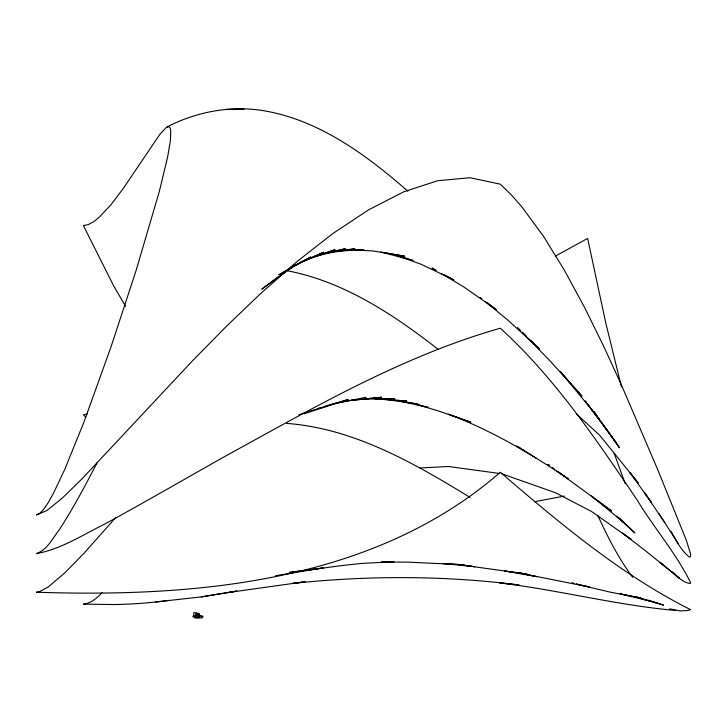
<?xml version="1.0" encoding="UTF-8"?>
<svg xmlns="http://www.w3.org/2000/svg" width="727" height="727" viewBox="0 0 727 727"><rect width="100%" height="100%" fill="white"/><g stroke="black" fill="none" stroke-linecap="round" stroke-linejoin="round"><path stroke-width="1.09" d="M97.227 462.445C85.286 485.554 73.109 508.6 58.86 530.383C52.308 538.634 47.037 550.185 36.35 553.592C61.177 549.258 82.733 534.808 105.042 523.903C145.763 501.685 185.876 478.393 226.297 455.647C314.518 407.202 402.894 355.894 500.321 328.222C554.765 377.822 596.204 439.426 637.188 500.085C654.127 528.084 676.219 553.42 690.65 582.718L690.332 583.463C683.126 582.963 677.537 576.475 672.448 571.895M115.684 517.615L84.105 553.156L64.767 572.949L48.255 586.934L39.703 591.614L36.35 592.232C196.935 597.539 373.896 582.136 500.321 472.259C559.654 523.113 620.567 574.503 690.65 609.699L688.015 610.489L680.299 610.925L669.64 608.862M102.125 592.65C97.036 597.957 91.02 603.365 83.396 604.128L113.757 604.537A473.404 465.398 -90 0 0 168.909 600.384M277.996 276.905L261.702 289.192L295.825 264.746L278.723 274.951L310.756 256.976L291.709 266.9L323.66 252.242L303.141 261.12L335.065 249.679L314.428 256.631M555.373 256.104L587.643 238.42L605.618 322.252L621.412 386.764M166.774 127.116C195.627 112.094 228.596 105.688 260.893 110.286C317.59 118.801 365.726 154.433 407.874 191.183M303.95 413.808L348.178 399.486L325.514 406.239M298.761 414.79L305.131 412.782M307.248 412.109L333.784 403.712L349.396 400.595L381.402 397.233L349.396 400.595M318.29 408.456L321.389 407.502M314.464 256.695L345.343 248.689L327.068 252.951M534.3 501.766L564.306 496.087M87.331 414.045L83.396 414.853L85.795 417.262M333.784 403.712L366.154 397.278M275.606 575.693L323.333 567.914L289.201 572.458L344.316 565.288L361.519 563.434L393.998 561.717L381.775 561.926M201.352 596.885L236.638 591.115L201.352 596.885L155.669 601.992M323.878 253.768L354.785 248.807L343.807 250.115M227.651 592.596L305.067 581.745L292.19 583.472C367.598 575.43 443.843 575.421 519.114 584.971L499.622 582.927C558.627 589.951 616.405 605.227 675.61 610.462M335.056 251.369L363.854 249.679L354.858 249.588M419.424 467.988L448.468 466.498L499.585 473.477M225.852 109.459L244.008 109.014M362.937 399.196L394.761 398.623L374.996 398.969L406.775 401.004L385.982 399.486L417.816 404.021L403.967 401.695M196.826 615.296L196.299 616.151L197.344 615.569M197.171 615.296L197.326 615.86M198.262 615.451L197.826 615.987L198.235 614.479L197.108 614.479L197.108 615.087M199.034 615.469L200.498 615.469L200.498 616.196M196.663 615.724L197.108 616.487M197.108 615.86L198.026 615.751L197.517 616.714M195.654 616.014L194.972 616.014L194.972 617.986L201.997 617.986L201.997 616.014L199.034 616.014M195.654 616.196L192.955 616.196L192.955 616.841L194.972 616.841M201.997 616.196L202.933 616.196L202.933 616.841L201.997 616.841M194.972 616.496L193.755 616.496L193.755 612.734L196.872 612.734L196.872 613.506M196.599 616.65L198.008 617.15L197.617 616.669M196.599 616.905L196.472 616.151M381.748 562.044L408.265 562.144L464.053 564.797L447.496 563.779M350.25 249.897L372.506 250.897L404.694 256.204L380.675 251.969L413.054 260.539L402.485 257.022M445.287 563.643L443.079 563.507L474.722 566.687L458.501 564.497M286.602 423.396C353.767 428.376 413.863 462.99 470.069 497.413M458.564 564.561L460.754 564.879M462.945 565.197L527.02 574.057L504.811 571.058L536.908 576.675L520.614 573.185M399.705 400.977L401.84 401.331M523.767 573.912L589.515 587.025L576.502 584.017M286.547 270.598C343.471 281.322 393.025 314.228 437.99 349.214M398.714 400.922L428.476 407.502L418.034 404.612M572.158 583.018L574.33 583.517M648.548 600.157L663.524 605.146L650.338 601.156L620.067 593.841L641.06 598.021L609.953 592.096L576.357 584.108M572.085 583.063L574.221 583.59M636.398 597.158L650.338 601.156M636.488 597.203L658.171 603.501M417.262 404.639L438.708 411.046L470.823 422.196L448.414 414.19C491.216 430.302 530.837 453.575 568.596 479.157L558.672 472.068M501.803 473.786L555.637 492.797L591.387 511.408L631.245 539.47L622.367 533.036L645.749 550.993L679.409 578.274L659.898 562.244L666.232 567.405M399.259 256.286L421.342 264.364L453.875 279.94L443.933 274.506M435.982 270.153L432.002 267.981L435.827 270.308M441.616 273.743L463.79 286.92L496.45 309.747L487.481 302.832M518.097 446.796L520.968 448.604M522.886 449.813L536.29 458.264M516.57 445.887L524.83 451.131M552.356 467.552L554.165 468.842M556.764 470.887L611.543 511.008L594.959 498.595M593.205 497.295L591.46 495.987L622.412 521.368L616.487 516.225L634.871 532.918L618.995 517.915M480.065 297.379L481.792 298.788M485.245 301.605L506.828 319.217L539.398 348.806L530.456 340.127M576.466 414.008L599.702 435.273L638.224 482.946L630 472.668L651.101 502.048L644.595 492.742L664.841 522.795M620.158 519.133L631.427 529.656M517.442 327.495L520.696 330.658M522.322 332.23L526.384 336.174M522.095 332.257L549.976 360.837L582.027 396.188L568.55 380.912M567.06 379.212L560.317 371.57L592.042 410.11L600.72 421.66L585.19 400.913L586.435 402.585M632.663 577.293C618.404 558.227 607.645 536.817 597.721 515.252M587.68 404.257L615.978 442.452L600.475 420.951M604.364 426.485L619.459 447.768L598.412 417.998M593.95 411.664L597.14 416.189M593.995 411.736L599.175 419.106M658.835 513.344L678.146 543.723M125.662 306.367L113.757 286.093L83.396 225.579L88.312 224.579L93.601 221.735L99.208 217.3L111.031 204.641L123.199 188.575L159.949 134.213L166.356 127.389L168.519 126.607L169.973 127.625L170.763 130.36L170.391 140.711L167.61 157.05L159.331 191.446L136.213 270.108L111.276 346.097L84.105 421.705L64.767 469.406L53.335 493.497L48.255 502.539L43.693 509.282L39.703 513.498L36.35 514.952L46.873 510.563L62.159 498.213L81.715 479.148L192.782 360.51L226.297 326.45L261.12 293.117L296.77 261.756L332.748 233.585L368.562 209.867L403.721 191.819L437.727 180.705L470.096 177.742L500.321 184.185L511.245 194.8L522.122 207.177L543.605 236.466L564.515 270.444L584.599 307.503L603.574 346.043L621.194 384.438L657.581 469.306L686.333 540.252L690.405 553.501L690.65 555.737L690.332 556.909L689.45 557.027C680.963 550.557 676.201 540.343 671.048 531.237M625.084 483.4L614.097 453.139M199.207 616.196L199.207 613.506L196.09 613.506L196.09 614.724M197.617 615.86L196.599 617.178L197.026 616.65M194.318 615.469L194.318 617.232M199.034 614.724L195.654 614.724L195.654 617.559L199.034 617.559L199.034 614.724M549.648 465.616L547.849 464.326L549.63 465.634"/></g></svg>
